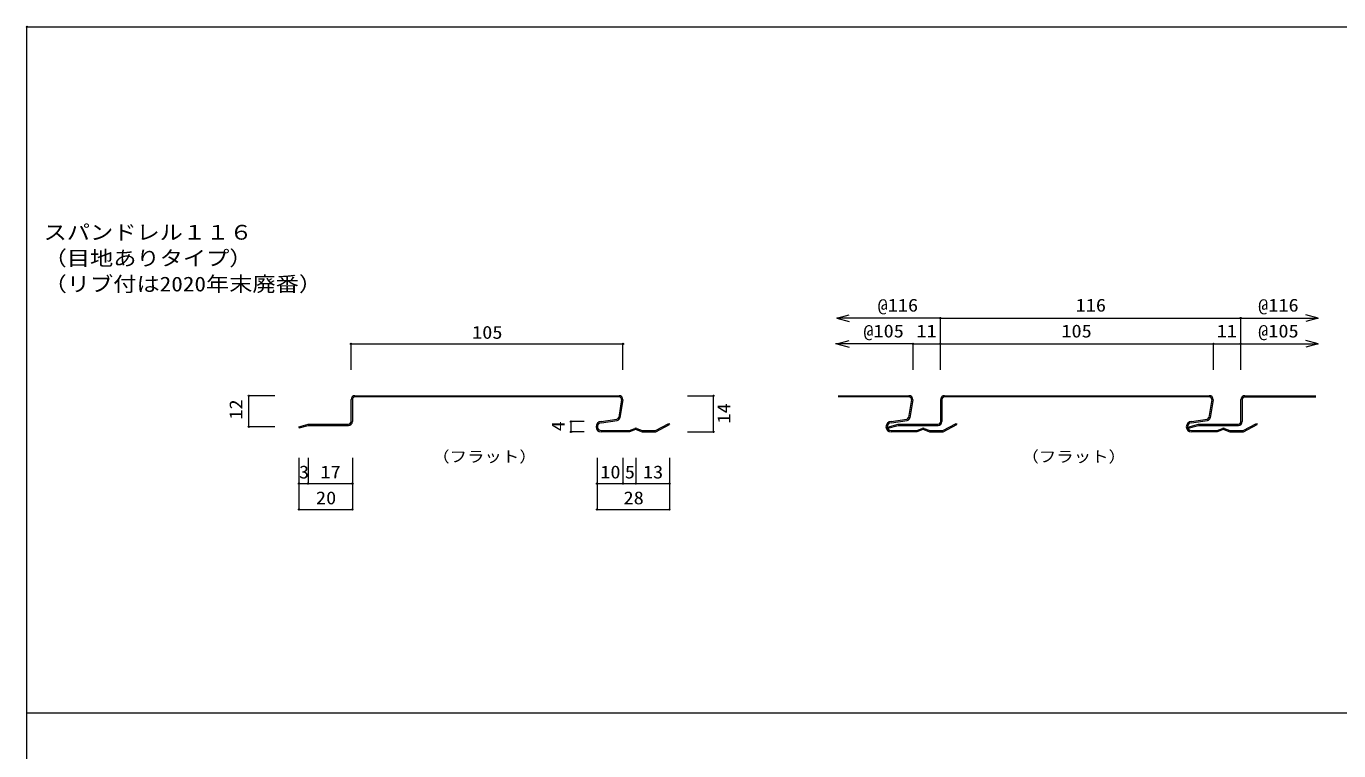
# Model space of a CAD drawing. Units: millimetres on the paper. Extents: x -567 to 221, y -409 to 741.
# Drawn here: x -567 to -60, y -129 to 152 of the extents above; entities that cross this region are included whole.
import ezdxf
from ezdxf.enums import TextEntityAlignment as Align

# ---------------------------------------------------------------- set-up
doc = ezdxf.new("R2010")
doc.units = ezdxf.units.MM
doc.header["$PDMODE"] = 32
doc.header["$PDSIZE"] = 0.5
doc.layers.add('0-0_0-0', color=3, linetype='Continuous', lineweight=18)
doc.styles.add('ＭＳ ゴシック', font='')
doc.styles.get('ＭＳ ゴシック').set_extended_font_data('MS Gothic')

msp = doc.modelspace()

# ---------------------------------------------------------------- linework, layer by layer
at = {"layer": '0-0_0-0', "color": 2}
for p, q in [((-567.12, -408.68), (-567.12, 151.32)), ((-567.12, 151.32), (221.32, 151.32)), ((-567.12, -113.87), (221.32, -113.87))]:
    msp.add_line(p, q, dxfattribs=at)
at = {"layer": '0-0_0-0', "color": 4}
for p, q in [((-254.27, 38.73), (-249.44, 40.02)), ((-254.27, 38.73), (-249.44, 37.43)), ((-214.27, 38.73), (-254.27, 38.73)), ((-214.27, 18.73), (-214.27, 38.73)), ((-214.27, 38.73), (-98.27, 38.73)), ((-98.27, 18.73), (-98.27, 38.73)), ((-98.27, 38.73), (-68.27, 38.73)), ((-68.27, 38.73), (-73.1, 40.02)), ((-68.27, 38.73), (-73.1, 37.43)), ((-441.9, 28.73), (-336.9, 28.73)), ((-441.9, 18.73), (-441.9, 28.73)), ((-336.9, 18.73), (-336.9, 28.73)), ((-224.77, 28.73), (-254.77, 28.73)), ((-254.27, 28.73), (-249.44, 30.02)), ((-254.27, 28.73), (-249.44, 27.43)), ((-224.77, 18.73), (-224.77, 28.73)), ((-224.77, 28.73), (-214.27, 28.73)), ((-108.77, 18.73), (-108.77, 28.73)), ((-68.27, 28.73), (-73.1, 30.02)), ((-68.27, 28.73), (-73.1, 27.43)), ((-471.4, 8.73), (-481.4, 8.73)), ((-481.4, -3.27), (-481.4, 8.73)), ((-311.9, 8.73), (-301.9, 8.73)), ((-301.9, -5.27), (-301.9, 8.73)), ((-471.4, -3.27), (-481.4, -3.27)), ((-356.9, -5.27), (-356.9, -1.27)), ((-351.9, -1.27), (-356.9, -1.27)), ((-351.9, -5.27), (-356.9, -5.27)), ((-311.9, -5.27), (-301.9, -5.27)), ((-458.52, -15.27), (-458.52, -25.27)), ((-441.4, -15.27), (-441.4, -35.27)), ((-336.9, -15.27), (-336.9, -25.27)), ((-331.9, -15.27), (-331.9, -25.27)), ((-462.02, -25.27), (-441.4, -25.27)), ((-346.9, -25.27), (-346.9, -35.27)), ((-336.9, -25.27), (-318.9, -25.27)), ((-462.02, -35.27), (-441.4, -35.27)), ((-346.9, -35.27), (-318.9, -35.27))]:
    msp.add_line(p, q, dxfattribs=at)
at = {"layer": '0-0_0-0'}
for p, q in [((-441.9, -1.27), (-441.9, 7.23)), ((-441.4, 7.23), (-441.4, -1.27)), ((-440.4, 8.73), (-338.4, 8.73)), ((-338.4, 8.23), (-440.4, 8.23)), ((-337.4, 7.23), (-338.53, 0.25)), ((-336.91, 7.15), (-338.04, 0.13)), ((-253.77, 8.73), (-226.27, 8.73)), ((-226.27, 8.23), (-253.77, 8.23)), ((-225.4, 7.23), (-226.53, 0.25)), ((-224.91, 7.15), (-226.04, 0.13)), ((-214.15, -1.27), (-214.15, 7.23)), ((-213.65, 7.23), (-213.65, -1.27)), ((-212.77, 8.73), (-110.27, 8.73)), ((-110.27, 8.23), (-212.77, 8.23)), ((-109.4, 7.23), (-110.53, 0.25)), ((-108.91, 7.15), (-110.04, 0.13)), ((-98.15, -1.27), (-98.15, 7.23)), ((-97.65, 7.23), (-97.65, -1.27)), ((-96.77, 8.73), (-69.27, 8.73)), ((-96.77, 8.23), (-69.27, 8.23)), ((-462.02, -3.25), (-461.89, -3.74)), ((-461.89, -3.74), (-458.42, -2.77)), ((-458.42, -2.77), (-442.9, -2.77)), ((-448.4, -2.27), (-442.9, -2.27)), ((-448.3, -2.77), (-442.9, -2.77)), ((-345.27, -1.27), (-339.19, -0.36)), ((-345.2, -1.77), (-339.09, -0.85)), ((-331.71, -4.39), (-329.5, -5.27)), ((-324.15, -5.27), (-318.9, -2.41)), ((-234.65, -3.39), (-230.61, -2.27)), ((-233.27, -1.27), (-227.19, -0.36)), ((-233.2, -1.77), (-227.09, -0.85)), ((-230.65, -2.27), (-215.15, -2.27)), ((-230.55, -2.77), (-215.15, -2.77)), ((-221.08, -4.39), (-223.3, -5.27)), ((-220.71, -4.39), (-218.5, -5.27)), ((-213.15, -5.27), (-207.9, -2.41)), ((-118.65, -3.39), (-114.61, -2.27)), ((-117.27, -1.27), (-111.19, -0.36)), ((-117.2, -1.77), (-111.09, -0.85)), ((-114.65, -2.27), (-99.15, -2.27)), ((-114.55, -2.77), (-99.15, -2.77)), ((-105.08, -4.39), (-107.3, -5.27)), ((-104.71, -4.39), (-102.5, -5.27)), ((-97.15, -5.27), (-91.9, -2.41)), ((-329.5, -5.27), (-324.15, -5.27)), ((-223.3, -5.27), (-233.27, -5.27)), ((-218.5, -5.27), (-213.15, -5.27)), ((-107.3, -5.27), (-117.27, -5.27)), ((-102.5, -5.27), (-97.15, -5.27))]:
    msp.add_line(p, q, dxfattribs=at)
at = {"layer": '0-0_0-0', "color": 4}
for points in [[(-214.27, 28.73), (-108.77, 28.73), (-98.27, 28.73), (-68.27, 28.73)], [(-462.02, -15.27), (-462.02, -25.27), (-462.02, -35.27)], [(-346.9, -15.27), (-346.9, -25.27), (-336.9, -25.27)], [(-318.9, -15.27), (-318.9, -25.27), (-318.9, -35.27)]]:
    msp.add_lwpolyline(points, dxfattribs=at)
at = {"layer": '0-0_0-0'}
for points in [[(-462.02, -3.25), (-458.49, -2.27), (-442.9, -2.27)], [(-345.27, -4.77), (-334.4, -4.77), (-332.27, -3.92)], [(-332.08, -4.39), (-334.3, -5.27), (-345.27, -5.27)], [(-331.53, -3.92), (-329.4, -4.77), (-324.27, -4.77)], [(-324.27, -4.77), (-319.14, -1.97), (-318.9, -2.41)], [(-234.65, -3.39), (-234.52, -3.87), (-230.55, -2.77)], [(-233.27, -4.77), (-223.4, -4.77), (-221.27, -3.92)], [(-220.53, -3.92), (-218.4, -4.77), (-213.27, -4.77)], [(-213.27, -4.77), (-208.14, -1.97), (-207.9, -2.41)], [(-118.65, -3.39), (-118.52, -3.87), (-114.55, -2.77)], [(-117.27, -4.77), (-107.4, -4.77), (-105.27, -3.92)], [(-104.53, -3.92), (-102.4, -4.77), (-97.27, -4.77)], [(-97.27, -4.77), (-92.14, -1.97), (-91.9, -2.41)]]:
    msp.add_lwpolyline(points, dxfattribs=at)
for centre, radius, start, end in [((-440.4, 7.23), 1.5, 90, 180), ((-440.4, 7.23), 1, 90, 180), ((-338.4, 7.23), 1.5, 0, 90), ((-338.4, 7.23), 1, 0, 90), ((-226.4, 7.23), 1.5, 0, 90), ((-226.4, 7.23), 1, 0, 90), ((-212.65, 7.23), 1.5, 90, 180), ((-212.65, 7.23), 1, 90, 180), ((-212.65, 7.23), 1, 90, 180), ((-110.4, 7.23), 1.5, 0, 90), ((-110.4, 7.23), 1, 0, 90), ((-96.65, 7.23), 1.5, 90, 180), ((-96.65, 7.23), 1, 90, 180), ((-96.65, 7.23), 1, 90, 180), ((-339.46, 0.6), 1, 285.82802, 339.54613), ((-339.46, 0.6), 1.5, 284.48241, 341.61801), ((-227.46, 0.6), 1, 285.82802, 339.54613), ((-227.46, 0.6), 1.5, 284.48241, 341.61801), ((-111.46, 0.6), 1, 285.82802, 339.54613), ((-111.46, 0.6), 1.5, 284.48241, 341.61801), ((-442.9, -1.27), 1, 270, 0), ((-442.9, -1.27), 1.5, 270, 0), ((-442.9, -1.27), 1, 270, 0), ((-442.9, -1.27), 1.5, 270, 0), ((-345.27, -3.27), 2, 90, 270), ((-345.27, -3.27), 1.5, 90, 270), ((-331.9, -4.85), 1, 68.1949, 111.8051), ((-331.9, -4.85), 0.5, 68.1949, 111.8051), ((-233.27, -3.27), 2, 90, 270), ((-233.27, -3.27), 1.5, 90, 270), ((-220.9, -4.85), 1, 68.1949, 111.8051), ((-220.9, -4.85), 0.5, 68.1949, 111.8051), ((-215.15, -1.27), 1, 270, 0), ((-215.15, -1.27), 1.5, 270, 0), ((-117.27, -3.27), 2, 90, 270), ((-117.27, -3.27), 1.5, 90, 270), ((-104.9, -4.85), 1, 68.1949, 111.8051), ((-104.9, -4.85), 0.5, 68.1949, 111.8051), ((-99.15, -1.27), 1, 270, 0), ((-99.15, -1.27), 1.5, 270, 0)]:
    msp.add_arc(centre, radius, start, end, dxfattribs=at)
for p in [(-567.12, 151.32), (-214.27, 38.73), (-98.27, 38.73), (-441.9, 28.73), (-336.9, 28.73), (-224.77, 28.73), (-214.27, 28.73), (-108.77, 28.73), (-98.27, 28.73), (-481.4, 8.73), (-301.9, 8.73), (-481.4, -3.27), (-356.9, -1.27), (-356.9, -5.27), (-301.9, -5.27), (-462.02, -25.27), (-458.52, -25.27), (-441.4, -25.27), (-346.9, -25.27), (-336.9, -25.27), (-331.9, -25.27), (-318.9, -25.27), (-462.02, -35.27), (-441.4, -35.27), (-346.9, -35.27), (-318.9, -35.27)]:
    msp.add_point(p, dxfattribs=at)

# ---------------------------------------------------------------- texts
at = {"layer": '0-0_0-0', "color": 7, "style": 'ＭＳ ゴシック', "width": 1.15}
for s, height, p in [('スパンドレル１１６', 5.718, (-560.671, 67.326)), ('（目地ありタイプ）', 5.718, (-560.671, 57.326)), ('（リブ付は2020年末廃番）', 5.718, (-560.671, 47.326)), ('@116', 5.004, (-238.524, 39.727)), ('116', 5.004, (-162.024, 39.727)), ('@116', 5.004, (-91.524, 39.727)), ('105', 5.004, (-395.149, 29.227)), ('@105', 5.004, (-244.024, 29.727)), ('11', 5.004, (-223.524, 29.727)), ('105', 5.004, (-167.524, 29.727)), ('11', 5.004, (-107.524, 29.727)), ('@105', 5.004, (-91.524, 29.727)), ('（フラット）', 4.289, (-410.557, -18.267)), ('（フラット）', 4.289, (-182.932, -18.267)), ('3', 5.004, (-462.024, -24.773)), ('17', 5.004, (-453.712, -24.773)), ('10', 5.004, (-345.649, -24.773)), ('5', 5.004, (-336.149, -24.773)), ('13', 5.004, (-329.149, -24.773)), ('20', 5.004, (-455.462, -34.773)), ('28', 5.004, (-336.649, -34.773))]:
    msp.add_text(s, height=height, dxfattribs=at).set_placement(p, align=Align.BOTTOM_LEFT)
for s, p in [('12', (-482.399, -0.523)), ('14', (-293.899, -2.023)), ('4', (-357.899, -5.023))]:
    msp.add_text(s, height=5.004, rotation=90, dxfattribs=at).set_placement(p, align=Align.BOTTOM_LEFT)

doc.saveas('drawing.dxf')
